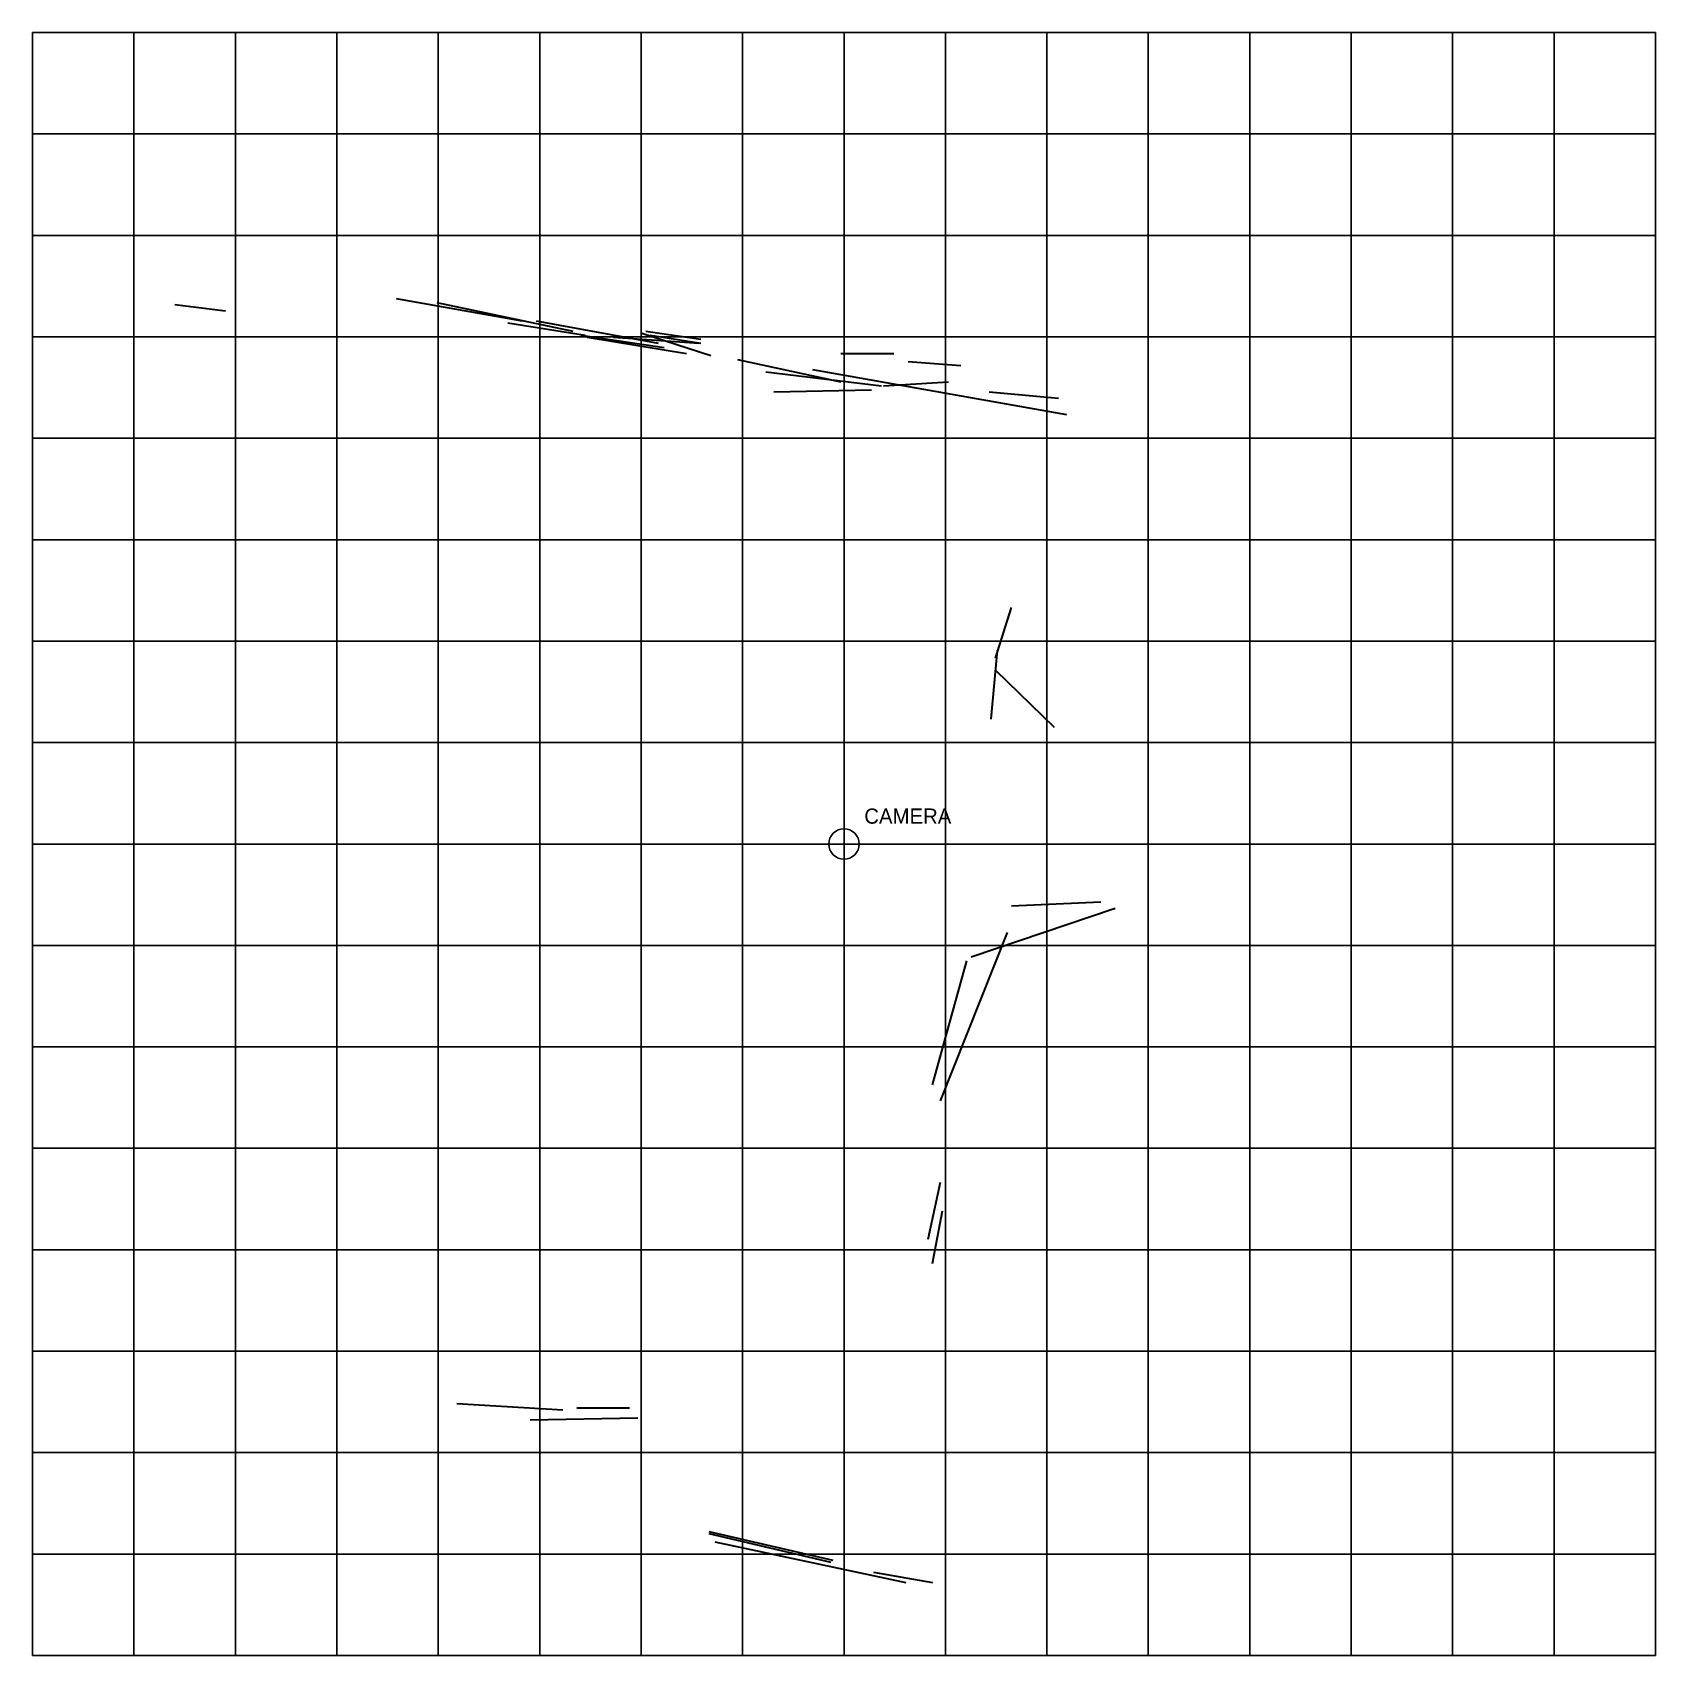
# Model space of a CAD drawing. Header units: metres. Extents: x -8 to 8, y -8 to 8.
import ezdxf

# ---------------------------------------------------------------- set-up
doc = ezdxf.new("R2010")
doc.units = ezdxf.units.M
for name, color, linetype in [('CAMERA', 1, 'Continuous'), ('GRID', 8, 'Continuous'), ('WALLS', 7, 'Continuous')]:
    doc.layers.add(name, color=color, linetype=linetype)

msp = doc.modelspace()

# ---------------------------------------------------------------- linework, layer by layer
at = {"layer": 'CAMERA'}
for p, q in [((0, -0.25), (0, 0.25)), ((-0.25, 0), (0.25, 0))]:
    msp.add_line(p, q, dxfattribs=at)
msp.add_circle((0, 0), 0.15, dxfattribs=at)
at = {"layer": 'GRID'}
for p, q in [((-8, -8), (-8, 8)), ((-8, 8), (8, 8)), ((-7, -8), (-7, 8)), ((-6, -8), (-6, 8)), ((-5, -8), (-5, 8)), ((-4, -8), (-4, 8)), ((-3, -8), (-3, 8)), ((-2, -8), (-2, 8)), ((-1, -8), (-1, 8)), ((0, -8), (0, 8)), ((1, -8), (1, 8)), ((2, -8), (2, 8)), ((3, -8), (3, 8)), ((4, -8), (4, 8)), ((5, -8), (5, 8)), ((6, -8), (6, 8)), ((7, -8), (7, 8)), ((8, -8), (8, 8)), ((-8, 7), (8, 7)), ((-8, 6), (8, 6)), ((-8, 5), (8, 5)), ((-8, 4), (8, 4)), ((-8, 3), (8, 3)), ((-8, 2), (8, 2)), ((-8, 1), (8, 1)), ((-8, 0), (8, 0)), ((-8, -1), (8, -1)), ((-8, -2), (8, -2)), ((-8, -3), (8, -3)), ((-8, -4), (8, -4)), ((-8, -5), (8, -5)), ((-8, -6), (8, -6)), ((-8, -7), (8, -7)), ((-8, -8), (8, -8))]:
    msp.add_line(p, q, dxfattribs=at)
at = {"layer": 'WALLS', "lineweight": 35}
for p, q in [((-6.598, 5.317), (-6.098, 5.257)), ((-4.416, 5.377), (-3.174, 5.156)), ((-4.015, 5.337), (-2.673, 5.056)), ((-3.314, 5.136), (-2.553, 5.016)), ((-3.034, 5.156), (-1.832, 4.936)), ((-2.593, 5.016), (-1.772, 4.896)), ((-2.533, 4.996), (-1.552, 4.836)), ((-2.273, 4.996), (-1.432, 4.936)), ((-1.992, 5.036), (-1.312, 4.816)), ((-1.952, 5.056), (-1.412, 4.976)), ((-1.912, 5.016), (-1.412, 4.936)), ((-0.03, 4.836), (0.491, 4.836)), ((-1.051, 4.776), (-0.03, 4.556)), ((-0.771, 4.656), (0.37, 4.516)), ((-0.31, 4.676), (2.193, 4.235)), ((0.631, 4.756), (1.151, 4.716)), ((0.39, 4.516), (1.031, 4.556)), ((-0.691, 4.456), (0.27, 4.476)), ((1.432, 4.456), (2.113, 4.395)), ((1.492, 1.832), (1.652, 2.333)), ((1.452, 1.232), (1.512, 1.912)), ((1.492, 1.712), (2.073, 1.151)), ((1.252, -1.111), (2.673, -0.631)), ((1.652, -0.611), (2.533, -0.571)), ((0.951, -2.533), (1.612, -0.871)), ((0.871, -2.373), (1.212, -1.151)), ((0.831, -3.895), (0.951, -3.334)), ((0.871, -4.135), (0.971, -3.615)), ((-3.815, -5.517), (-2.773, -5.577)), ((-2.633, -5.557), (-2.113, -5.557)), ((-3.094, -5.677), (-2.033, -5.657)), ((-1.332, -6.778), (-0.11, -7.059)), ((-1.332, -6.798), (-0.13, -7.079)), ((-1.272, -6.879), (0.611, -7.279)), ((0.29, -7.179), (0.871, -7.279))]:
    msp.add_line(p, q, dxfattribs=at)

# ---------------------------------------------------------------- texts
at = {"layer": 'CAMERA'}
msp.add_text('CAMERA', height=0.15, dxfattribs=at).set_placement((0.2, 0.2))

doc.saveas('drawing.dxf')
